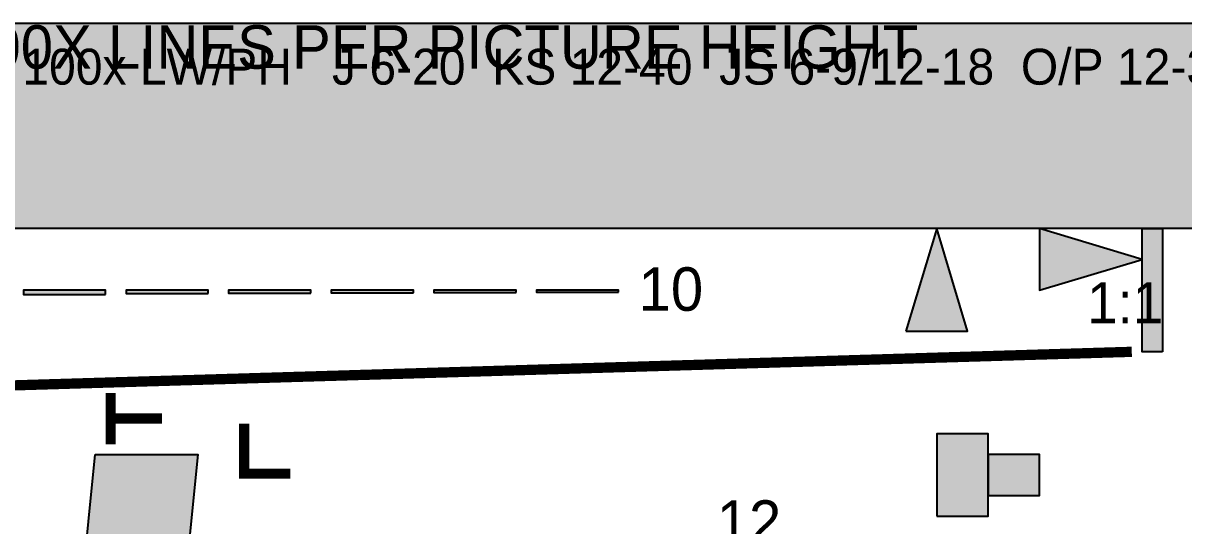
# Model space of a CAD drawing. Header units: millimetres. Extents: x 0 to 791, y 0 to 492.
# Drawn here: x 377.5 to 603.7, y 394.3 to 492.1 of the extents above; entities that cross this region are included whole.
import ezdxf
from ezdxf.enums import TextEntityAlignment as Align

# ---------------------------------------------------------------- set-up
doc = ezdxf.new("R2010")
doc.units = ezdxf.units.MM
for name, color, linetype in [('CENTER', 7, 'Continuous'), ('FRAME', 7, 'Continuous'), ('LABELS', 7, 'Continuous'), ('NOTES', 7, 'Continuous'), ('PERIPHERY', 7, 'Continuous'), ('SFR', 7, 'Continuous')]:
    doc.layers.add(name, color=color, linetype=linetype)

msp = doc.modelspace()

# ---------------------------------------------------------------- hatches: boundary and pattern name
at = {"layer": 'CENTER', "true_color": 0x000000}
h = msp.add_hatch(color=7, dxfattribs=at)
h.dxf.hatch_style = 1
h.paths.add_polyline_path([(393.56, 439.32), (393.56, 440.12), (377.56, 440.12), (377.56, 439.32), (393.56, 439.32)])
h = msp.add_hatch(color=7, dxfattribs=at)
h.dxf.hatch_style = 1
h.paths.add_polyline_path([(413.56, 439.46), (413.56, 440.12), (397.56, 440.12), (397.56, 439.46), (413.56, 439.46)])
h = msp.add_hatch(color=7, dxfattribs=at)
h.dxf.hatch_style = 1
h.paths.add_polyline_path([(433.56, 439.54), (433.56, 440.12), (417.56, 440.12), (417.56, 439.54), (433.56, 439.54)])
h = msp.add_hatch(color=7, dxfattribs=at)
h.dxf.hatch_style = 1
h.paths.add_polyline_path([(453.56, 439.62), (453.56, 440.12), (437.56, 440.12), (437.56, 439.62), (453.56, 439.62)])
h = msp.add_hatch(color=7, dxfattribs=at)
h.dxf.hatch_style = 1
h.paths.add_polyline_path([(473.56, 439.68), (473.56, 440.12), (457.56, 440.12), (457.56, 439.68), (473.56, 439.68)])
h = msp.add_hatch(color=7, dxfattribs=at)
h.dxf.hatch_style = 1
h.paths.add_polyline_path([(493.56, 439.72), (493.56, 440.12), (477.56, 440.12), (477.56, 439.72), (493.56, 439.72)])
at = {"layer": 'FRAME', "true_color": 0x000000}
h = msp.add_hatch(color=7, dxfattribs=at)
h.dxf.hatch_style = 1
h.paths.add_polyline_path([(0, 492.12), (791.12, 492.12), (791.12, 452.12), (0, 452.12), (0, 492.12)])
h = msp.add_hatch(color=7, dxfattribs=at)
h.dxf.hatch_style = 1
h.paths.add_polyline_path([(549.56, 432.12), (561.56, 432.12), (555.56, 452.12), (549.56, 432.12)])
h = msp.add_hatch(color=7, dxfattribs=at)
h.dxf.hatch_style = 1
h.paths.add_polyline_path([(575.56, 452.12), (575.56, 440.12), (595.56, 446.12), (575.56, 452.12)])
h = msp.add_hatch(color=7, dxfattribs=at)
h.dxf.hatch_style = 1
h.paths.add_polyline_path([(599.56, 428.13), (595.56, 428.13), (595.56, 452.12), (599.56, 452.12), (599.56, 428.13)])
h = msp.add_hatch(color=7, dxfattribs=at)
h.dxf.hatch_style = 1
h.paths.add_polyline_path([(555.56, 396.12), (565.56, 396.12), (565.56, 412.13), (555.56, 412.13), (555.56, 396.12)])
h = msp.add_hatch(color=7, dxfattribs=at)
h.dxf.hatch_style = 1
h.paths.add_polyline_path([(565.56, 400.12), (575.56, 400.12), (575.56, 408.12), (565.56, 408.12), (565.56, 400.12)])
at = {"layer": 'SFR', "true_color": 0x000000}
h = msp.add_hatch(color=7, dxfattribs=at)
h.dxf.hatch_style = 1
h.paths.add_polyline_path([(391.56, 408.13), (411.56, 408.13), (399.56, 288.12), (379.56, 288.12), (391.56, 408.13)])

# ---------------------------------------------------------------- linework, layer by layer
at = {"layer": 'CENTER', "color": 250}
for points in [[(393.56, 439.32), (393.56, 440.12), (377.56, 440.12), (377.56, 439.32), (393.56, 439.32)], [(413.56, 439.46), (413.56, 440.12), (397.56, 440.12), (397.56, 439.46), (413.56, 439.46)], [(433.56, 439.54), (433.56, 440.12), (417.56, 440.12), (417.56, 439.54), (433.56, 439.54)], [(453.56, 439.62), (453.56, 440.12), (437.56, 440.12), (437.56, 439.62), (453.56, 439.62)], [(473.56, 439.68), (473.56, 440.12), (457.56, 440.12), (457.56, 439.68), (473.56, 439.68)], [(493.56, 439.72), (493.56, 440.12), (477.56, 440.12), (477.56, 439.72), (493.56, 439.72)]]:
    msp.add_lwpolyline(points, close=True, dxfattribs=at)
at = {"layer": 'CENTER', "color": 250, "true_color": 0x000000}
for points in [[(377.56, 439.32), (393.56, 439.32), (393.56, 440.12)], [(393.56, 440.12), (377.56, 440.12), (377.56, 439.32)], [(397.56, 439.46), (413.56, 439.46), (413.56, 440.12)], [(413.56, 440.12), (397.56, 440.12), (397.56, 439.46)], [(417.56, 439.54), (433.56, 439.54), (433.56, 440.12)], [(433.56, 440.12), (417.56, 440.12), (417.56, 439.54)], [(437.56, 439.62), (453.56, 439.62), (453.56, 440.12)], [(453.56, 440.12), (437.56, 440.12), (437.56, 439.62)], [(457.56, 439.68), (473.56, 439.68), (473.56, 440.12)], [(473.56, 440.12), (457.56, 440.12), (457.56, 439.68)], [(477.56, 439.72), (493.56, 439.72), (493.56, 440.12)], [(493.56, 440.12), (477.56, 440.12), (477.56, 439.72)]]:
    msp.add_solid(points, dxfattribs=at)
at = {"layer": 'FRAME', "color": 250}
for points in [[(0, 492.12), (791.12, 492.12), (791.12, 452.12), (0, 452.12), (0, 492.12)], [(549.56, 432.12), (561.56, 432.12), (555.56, 452.12), (549.56, 432.12)], [(575.56, 452.12), (575.56, 440.12), (595.56, 446.12), (575.56, 452.12)], [(599.56, 428.13), (595.56, 428.13), (595.56, 452.12), (599.56, 452.12), (599.56, 428.13)], [(555.56, 396.12), (565.56, 396.12), (565.56, 412.13), (555.56, 412.13), (555.56, 396.12)], [(565.56, 400.12), (575.56, 400.12), (575.56, 408.12), (565.56, 408.12), (565.56, 400.12)]]:
    msp.add_lwpolyline(points, close=True, dxfattribs=at)
at = {"layer": 'FRAME', "color": 250, "true_color": 0x000000}
for points in [[(0, 492.12), (0, 452.12), (791.12, 452.12)], [(791.12, 452.12), (791.12, 492.12), (0, 492.12)], [(549.56, 432.12), (561.56, 432.12), (555.56, 452.12)], [(575.56, 452.12), (575.56, 440.12), (595.56, 446.12)], [(599.56, 428.13), (599.56, 452.12), (595.56, 452.12)], [(595.56, 452.12), (595.56, 428.13), (599.56, 428.13)], [(555.56, 412.13), (555.56, 396.12), (565.56, 396.12)], [(565.56, 396.12), (565.56, 412.13), (555.56, 412.13)], [(565.56, 408.12), (565.56, 400.12), (575.56, 400.12)], [(575.56, 400.12), (575.56, 408.12), (565.56, 408.12)]]:
    msp.add_solid(points, dxfattribs=at)
at = {"layer": 'PERIPHERY', "color": 250, "lineweight": 35, "const_width": 2}
msp.add_lwpolyline([(193.56, 416.13), (593.56, 428.13)], dxfattribs=at)
at = {"layer": 'SFR', "color": 250, "lineweight": 35, "const_width": 2}
for points in [[(394.56, 420.13), (394.56, 410.13)], [(404.56, 415.12), (394.56, 415.12)], [(429.56, 404.4), (420.56, 404.4), (420.56, 414.13)]]:
    msp.add_lwpolyline(points, dxfattribs=at)
at = {"layer": 'SFR', "color": 250}
msp.add_lwpolyline([(391.56, 408.13), (411.56, 408.13), (399.56, 288.12), (379.56, 288.12), (391.56, 408.13)], close=True, dxfattribs=at)
at = {"layer": 'SFR', "color": 250, "true_color": 0x000000}
for points in [[(391.56, 408.13), (379.56, 288.12), (399.56, 288.12)], [(399.56, 288.12), (411.56, 408.13), (391.56, 408.13)]]:
    msp.add_solid(points, dxfattribs=at)

# ---------------------------------------------------------------- texts
at = {"layer": 'LABELS', "color": 250}
for s, height, p in [('VALUES IN 100X LINES PER PICTURE HEIGHT', 8.4667, (302.16, 483.27)), ('10', 8.467, (497.44, 436.12)), ('1:1', 8, (584.84, 433.69)), ('12', 8.467, (512.66, 390.74))]:
    msp.add_text(s, height=height, dxfattribs=at).set_placement(p)
at = {"layer": 'NOTES', "color": 250}
msp.add_text('ISO 12233 16:9  4K  2X   active 711 x 400 mm   100x LW/PH   J 6-20  KS 12-40  JS 6-9/12-18  O/P 12-30', height=7, dxfattribs=at).set_placement((395.56, 483.66), align=Align.MIDDLE_CENTER)

doc.saveas('drawing.dxf')
